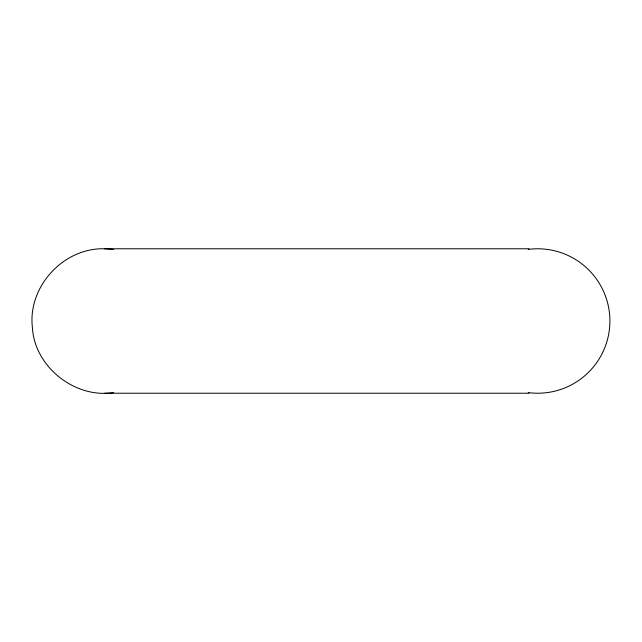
<?xml version="1.0" encoding="UTF-8"?>
<svg xmlns="http://www.w3.org/2000/svg" width="642" height="642" viewBox="0 0 642 642"><rect width="100%" height="100%" fill="white"/><g stroke="black" fill="none" stroke-linecap="round" stroke-linejoin="round"><path stroke-width="0.96" d="M113.666 392.543C75.587 398.899 34.588 367.28 32.389 327.492C27.59 286.661 63.518 247.571 104.566 248.775L529.064 248.775M104.566 393.225L529.064 393.225M104.566 248.775L113.666 249.457M528.246 249.393A72.225 72.225 0 0 1 609.9 321A72.225 72.225 0 0 1 528.246 392.607"/></g></svg>
